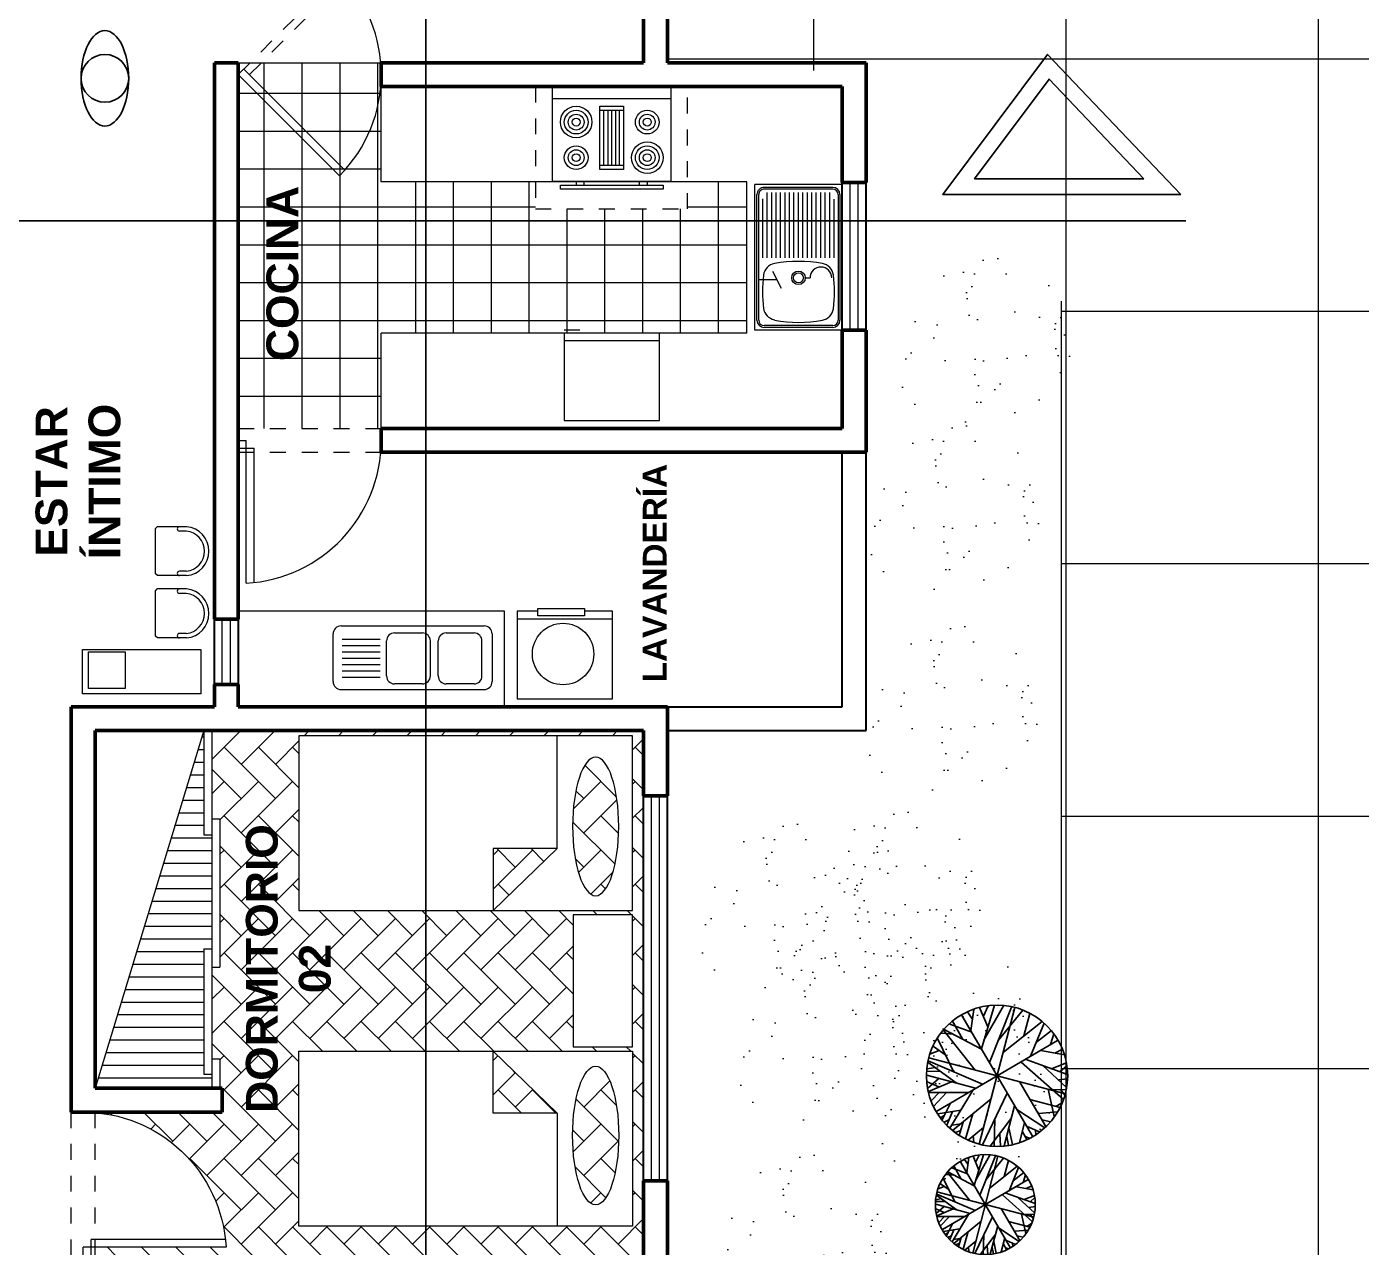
# Model space of a CAD drawing. Header units: millimetres. Extents: x 287 to 445, y 520 to 576.
# Drawn here: x 294.71 to 303.11, y 531.26 to 538.94 of the extents above; entities that cross this region are included whole.
import ezdxf

# ---------------------------------------------------------------- set-up
doc = ezdxf.new("R2010")
doc.units = ezdxf.units.MM
doc.header["$LTSCALE"] = 0.015
doc.linetypes.add('DASHED2', pattern=[9.525, 6.35, -3.175])
doc.layers.add('01 Corte', color=10, linetype='Continuous')
doc.layers.add('puntos alameda', color=94, linetype='Continuous')
for name, color, linetype, lineweight in [('Muebles', 11, 'Continuous', 20), ('Muros', 41, 'Continuous', 60), ('Muros Bajos', 20, 'Continuous', 30), ('pasto', 56, 'Continuous', 5), ('PISOS', 7, 'Continuous', 18), ('Proyecciones', 46, 'Continuous', 0), ('Puertas', 31, 'Continuous', 20), ('Texto', 133, 'Continuous', 20), ('Texturas', 38, 'Continuous', 0), ('Ventanas', 130, 'Continuous', 20)]:
    doc.layers.add(name, color=color, linetype=linetype, lineweight=lineweight)

# ---------------------------------------------------------------- blocks, each defined once
blk = doc.blocks.new('Tree - deciduous plan')
for p, q in [((-22.0458, 42.0753), (-16.5881, 57.6486)), ((-12.5388, 54.9406), (-7.9613, 59.4546)), ((-12.3627, 32.1443), (-12.5388, 58.7776)), ((-5.3205, 59.6806), (16.5105, 16.7963)), ((2.426, 54.9406), (-1.4472, 59.9056)), ((0, 59.9996), (0, -60)), ((0.4894, 48.6208), (3.6584, 59.6806)), ((18.2711, 35.5298), (5.419, 59.6806)), ((9.8203, 51.5549), (12.8133, 58.5516)), ((19.6795, 19.5047), (16.3344, 57.6486)), ((-37.0107, 47.0408), (-35.25, 35.5298)), ((-32.6092, 50.4264), (-23.2782, 23.5674)), ((-31.2008, 51.1035), (-0.2149, 20.1818)), ((-26.4472, 46.5894), (-26.2712, 53.8116)), ((-21.1656, 55.8436), (-0.0388, 45.0094)), ((17.0387, 51.1035), (23.2006, 55.1666)), ((17.7429, 43.6552), (25.4894, 54.2636)), ((31.6513, 50.8778), (30.2429, 30.5643)), ((31.1232, 42.5267), (35.8767, 48.1693)), ((-45.8134, 38.2383), (-40.5318, 33.0471)), ((-43.8768, 36.4326), (-44.405, 40.2696)), ((42, 42), (-42, -42)), ((42, -42), (-42, 42)), ((-40.1797, 44.558), (-36.4825, 43.2038)), ((36.2288, 25.1474), (48.9049, 35.0784)), ((37.1091, 37.1098), (46.6161, 37.5612)), ((-54.7923, 24.4702), (-47.75, 21.0847)), ((-53.2078, 27.4044), (-40.1797, 20.859)), ((-49.8627, 32.8214), (-32.7853, 32.8214)), ((54.3626, 25.3731), (20.9119, 0.3198)), ((23.3767, 23.3417), (53.3063, 27.4044)), ((-59.7219, 2.8025), (-12.0106, 12.0565)), ((-32.2571, 20.6333), (-59.1937, 9.348)), ((-58.6656, 12.7336), (-35.9543, 7.5424)), ((-57.081, 17.9248), (-47.0458, 14.7649)), ((-56.0247, 20.859), (-20.8134, 20.859)), ((38.5175, 13.4107), (58.2359, 13.6364)), ((-54.6162, -24.7335), (-20.2853, 0.0941)), ((29.3626, -6.6771), (59.4682, 7.091)), ((-60, 0), (60, 0)), ((-59.7219, -4.8714), (-54.2641, -6.6771)), ((-45.2853, -0.1316), (-59.0177, -10.0627)), ((-10.074, -10.0627), (-2.5036, -59.7178)), ((9.2922, -9.1598), (59.6443, -2.8401)), ((26.3697, -18.4138), (58.9401, -9.8369)), ((-58.4895, -12.3197), (-36.4825, -11.6426)), ((-57.081, -18.4138), (-45.2853, -17.9624)), ((-52.6797, -18.188), (-55.4966, -22.0251)), ((-53.2078, -27.442), (-16.7641, -16.6081)), ((-47.2219, -19.3166), (-50.2148, -26.3135)), ((-35.9543, -22.4765), (-44.0529, -40.5329)), ((-19.9331, -20.2194), (-28.5599, -52.721)), ((-14.8275, -15.0282), (-14.6515, -57.6865)), ((-0.0388, -19.0909), (25.8415, -53.8495)), ((18.6232, -18.6394), (26.7218, -53.3981)), ((18.7992, -18.6394), (57.3556, -17.2853)), ((38.1654, -18.188), (52.426, -29.0219)), ((45.9119, -24.0564), (55.595, -22.2508)), ((-38.9472, -29.0219), (-51.4472, -30.6018)), ((-46.5177, -30.1504), (-49.5106, -33.536)), ((-32.4331, -32.4075), (-48.1021, -35.5674)), ((-14.6515, -32.1818), (-3.912, -59.4922)), ((30.419, -30.1504), (32.3556, -50.0125)), ((31.4753, -31.279), (49.6091, -33.3103)), ((41.5105, -32.6332), (46.088, -38.0501)), ((-43.7008, -34.6645), (-46.6937, -37.373)), ((-24.6867, -37.8244), (-38.7712, -45.7241)), ((-26.2712, -43.9185), (-34.7219, -48.6583)), ((-14.6515, -36.2445), (-27.6797, -52.9467)), ((-6.2008, -36.2445), (17.919, -57.0094)), ((22.8485, -36.4702), (35.3485, -48.4326)), ((24.7852, -44.8213), (23.0246, -54.978)), ((-14.6515, -47.3041), (-25.0388, -54.3009)), ((-21.5177, -45.4984), (-19.9331, -56.1065)), ((-8.4895, -47.5298), (-11.4825, -58.5893)), ((-6.3768, -52.721), (-9.3698, -58.815)), ((8.4119, -53.1724), (3.8344, -59.4922)), ((5.9471, -46.6269), (10.5246, -58.5893))]:
    blk.add_line(p, q)
blk.add_circle((0, 0), 60)
blk = doc.blocks.new('lavaplatos')
at = {"layer": 'Muebles'}
for p, q in [((423.1528, 544.4127), (423.7028, 544.4127)), ((423.1528, 543.4951), (423.1528, 544.4127)), ((423.2117, 544.3942), (423.6439, 544.3942)), ((423.2117, 544.383), (423.6439, 544.383)), ((423.4278, 544.383), (423.4608, 544.383)), ((423.7028, 544.4127), (423.7028, 543.4951)), ((423.1668, 543.5585), (423.1668, 544.3493)), ((423.178, 543.5585), (423.178, 544.3493)), ((423.6775, 544.3493), (423.6775, 543.5585)), ((423.6888, 544.3493), (423.6888, 543.5585)), ((423.7028, 544.3414), (423.7028, 543.6414)), ((423.7028, 544.3414), (423.7028, 543.6414)), ((423.7028, 544.3414), (423.7028, 543.6414)), ((423.5918, 544.041), (423.5368, 544.1466)), ((423.1528, 544.1102), (423.1528, 544.0552)), ((423.3851, 544.0827), (423.3545, 544.0827)), ((423.6783, 544.0938), (423.5643, 544.0938)), ((423.2033, 543.9564), (423.2033, 543.5882)), ((423.2314, 543.9564), (423.2314, 543.5456)), ((423.2594, 543.9564), (423.2594, 543.5456)), ((423.2875, 543.9564), (423.2875, 543.5456)), ((423.3155, 543.9564), (423.3155, 543.5456)), ((423.3436, 543.9564), (423.3436, 543.5456)), ((423.3717, 543.9564), (423.3717, 543.5456)), ((423.3997, 543.9564), (423.3997, 543.5456)), ((423.4278, 543.9564), (423.4278, 543.5456)), ((423.4559, 543.9564), (423.4559, 543.5456)), ((423.4839, 543.9564), (423.4839, 543.5456)), ((423.512, 543.9564), (423.512, 543.5456)), ((423.54, 543.9564), (423.54, 543.5456)), ((423.5681, 543.9564), (423.5681, 543.5456)), ((423.5962, 543.9564), (423.5962, 543.5456)), ((423.6242, 543.9564), (423.6242, 543.5456)), ((423.6523, 543.9564), (423.6523, 543.5859)), ((423.1528, 543.4951), (423.7028, 543.4951)), ((423.2117, 543.5249), (423.6439, 543.5249)), ((423.2117, 543.5136), (423.6439, 543.5136))]:
    blk.add_line(p, q, dxfattribs=at)
for radius in [0.0427, 0.0427, 0.0309]:
    blk.add_circle((423.4278, 544.0827), radius, dxfattribs=at)
for centre, radius, start, end in [((423.2117, 544.3493), 0.0449, 90, 180), ((423.2117, 544.3493), 0.0337, 90, 180), ((423.6439, 544.3493), 0.0449, 0, 90), ((423.6439, 544.3493), 0.0337, 0, 90), ((423.2913, 544.2662), 0.0842, 100.38124, 172.77), ((423.4278, 543.5209), 0.8418, 79.61876, 100.38124), ((423.5643, 544.2634), 0.0842, 7.23, 79.61876), ((424.0429, 544.1708), 0.8418, 172.77, 187.23), ((422.8127, 544.1708), 0.8418, 352.77, 7.23), ((423.2913, 544.0755), 0.0842, 187.23, 259.61876), ((423.2865, 544.0832), 0.0681, 180.46162, 359.53838), ((423.5643, 544.0755), 0.0842, 280.38124, 352.77), ((423.4278, 544.8207), 0.8418, 259.61876, 280.38124), ((423.2117, 543.5585), 0.0449, 180, 270), ((423.2117, 543.5585), 0.0337, 180, 270), ((423.6439, 543.5585), 0.0337, 270, 0), ((423.6439, 543.5585), 0.0449, 270, 0)]:
    blk.add_arc(centre, radius, start, end, dxfattribs=at)
blk = doc.blocks.new('cocina')
at = {"layer": 'Muebles'}
for p, q in [((421.5939, 544.6451), (421.5939, 545.2414)), ((421.5939, 545.2414), (422.3393, 545.2414)), ((422.3393, 545.2414), (422.3393, 544.6451)), ((421.5939, 545.1669), (422.3393, 545.1669)), ((421.8921, 544.7197), (421.8921, 545.1172)), ((421.8921, 545.1172), (422.0411, 545.1172)), ((421.8921, 545.0923), (422.0411, 545.0923)), ((421.9169, 544.7445), (421.9169, 545.0923)), ((421.9418, 545.0923), (421.9418, 544.7445)), ((421.9666, 544.7445), (421.9666, 545.0923)), ((421.9914, 545.0923), (421.9914, 544.7445)), ((422.0163, 544.7445), (422.0163, 545.0923)), ((422.0411, 545.1172), (422.0411, 544.7197)), ((422.0411, 544.7445), (421.8921, 544.7445)), ((422.0411, 544.7197), (421.8921, 544.7197)), ((422.3393, 544.6451), (421.5939, 544.6451)), ((421.743, 544.6451), (421.743, 544.6203)), ((421.7927, 544.6203), (421.7927, 544.6451)), ((422.1405, 544.6203), (422.1405, 544.6451)), ((422.1902, 544.6451), (422.1902, 544.6203)), ((421.6436, 544.5954), (421.6436, 544.6203)), ((421.6436, 544.6203), (422.2896, 544.6203)), ((422.2896, 544.5954), (421.6436, 544.5954)), ((422.2896, 544.6203), (422.2896, 544.5954))]:
    blk.add_line(p, q, dxfattribs=at)
for centre, radius in [((421.743, 545.0178), 0.0994), ((421.743, 545.0178), 0.0745), ((421.743, 545.0178), 0.0497), ((422.1902, 545.0178), 0.0745), ((422.1902, 545.0178), 0.0497), ((421.743, 545.0178), 0.0248), ((422.1902, 545.0178), 0.0248), ((422.1902, 544.7942), 0.0994), ((421.743, 544.7942), 0.0745), ((421.743, 544.7942), 0.0497), ((421.743, 544.7942), 0.0248), ((422.1902, 544.7942), 0.0745), ((422.1902, 544.7942), 0.0497), ((422.1902, 544.7942), 0.0248)]:
    blk.add_circle(centre, radius, dxfattribs=at)
blk = doc.blocks.new('refrigeradora')
at = {"layer": 'Muebles'}
for p, q in [((420.1099, 549.8808), (420.1099, 550.4808)), ((420.1599, 550.4808), (420.7099, 550.4808)), ((420.1599, 549.8808), (420.1599, 550.4808)), ((420.6599, 550.4808), (420.6599, 549.8808)), ((420.7099, 550.4808), (420.7099, 549.8808)), ((420.7299, 549.8808), (420.7299, 549.9808)), ((420.7099, 549.8808), (420.1599, 549.8808))]:
    blk.add_line(p, q, dxfattribs=at)
blk = doc.blocks.new('p04')
at = {"layer": 'Proyecciones', "linetype": 'DASHED2'}
for p, q in [((451.0947, 543.0787), (451.9947, 543.0787)), ((451.0947, 542.9287), (451.9947, 542.9287))]:
    blk.add_line(p, q, dxfattribs=at)
at = {"layer": 'Puertas'}
for p, q in [((451.1447, 543.9023), (451.1447, 543.0037)), ((451.1947, 543.8981), (451.1947, 543.0537)), ((451.0947, 543.0537), (451.1947, 543.0537)), ((451.0947, 543.0037), (451.1447, 543.0037))]:
    blk.add_line(p, q, dxfattribs=at)
blk.add_arc((451.0947, 543.0037), 0.9, 0, 86.81526, dxfattribs=at)
blk = doc.blocks.new('cama 001')
at = {"layer": 'Muebles'}
for p, q in [((404.3941, 530.8017), (404.3941, 528.7017)), ((405.4941, 530.8017), (404.3941, 530.8017)), ((405.4941, 528.7017), (405.4941, 530.8017)), ((404.3941, 529.579), (404.7839, 529.1758)), ((404.7839, 529.579), (404.3941, 529.579)), ((404.7839, 529.1758), (404.7839, 529.579)), ((404.7839, 529.1758), (405.4941, 529.1758)), ((404.3941, 528.7017), (405.4941, 528.7017))]:
    blk.add_line(p, q, dxfattribs=at)
at = {"layer": 'Muebles', "extrusion": (0, 0, -1)}
blk.add_ellipse((404.9238, 528.9339), major_axis=(0.4359, 0), ratio=0.332956, dxfattribs=at)
blk = doc.blocks.new('persona')
blk.add_circle((422.8949, 544.3598), 0.15)
blk.add_ellipse((422.8949, 544.3598), major_axis=(0.3, 0), ratio=0.5)
blk = doc.blocks.new('sila')
at = {"layer": 'Muebles'}
for p, q in [((422.0537, 545.4777), (421.9238, 545.3478)), ((422.0726, 545.457), (422.0418, 545.4262)), ((421.9238, 545.332), (421.9238, 545.3478)), ((422.1258, 545.1301), (421.9238, 545.332)), ((422.2715, 545.2599), (422.1416, 545.1301)), ((422.2508, 545.2788), (422.22, 545.248)), ((422.1416, 545.1301), (422.1258, 545.1301))]:
    blk.add_line(p, q, dxfattribs=at)
for centre, radius, start, end in [((422.1531, 545.3593), 0.1546, 319.97911, 130.02089), ((422.1531, 545.3593), 0.1266, 320.50269, 129.49731), ((422.0319, 545.4361), 0.014, 135, 315), ((422.2299, 545.2381), 0.014, 135, 315)]:
    blk.add_arc(centre, radius, start, end, dxfattribs=at)
blk = doc.blocks.new('lavadora')
at = {"layer": 'Muebles'}
for p, q in [((405.2823, 529.1624), (405.2823, 528.5624)), ((405.3323, 529.1624), (405.3323, 528.5624)), ((405.8823, 529.1624), (405.3323, 529.1624)), ((405.8323, 528.5624), (405.8323, 529.1624)), ((405.8823, 529.0317), (405.8823, 529.1624)), ((405.8823, 528.5624), (405.8823, 528.7391)), ((405.3323, 528.5624), (405.8823, 528.5624))]:
    blk.add_line(p, q, dxfattribs=at)
blk.add_lwpolyline([(405.8542, 529.0317), (405.9004, 529.0317), (405.9004, 528.7391), (405.8542, 528.7391)], close=True, dxfattribs=at)
blk.add_circle((405.6135, 528.8729), 0.1934, dxfattribs=at)
blk = doc.blocks.new('lavanderia')
at = {"layer": 'Muebles'}
for p, q in [((417.4758, 540.4579), (417.4758, 539.558)), ((417.5258, 540.5079), (417.8258, 540.5079)), ((417.5516, 540.2112), (417.5516, 540.4512)), ((417.5916, 540.2112), (417.5916, 540.4512)), ((417.6316, 540.2112), (417.6316, 540.4512)), ((417.6316, 540.2112), (417.6316, 540.4512)), ((417.6716, 540.2112), (417.6716, 540.4512)), ((417.7116, 540.2112), (417.7116, 540.4512)), ((417.7516, 540.2112), (417.7516, 540.4512)), ((417.7516, 540.2112), (417.7516, 540.4512)), ((417.7916, 540.2112), (417.7916, 540.4512)), ((417.8758, 540.4579), (417.8758, 539.558)), ((417.5116, 539.9462), (417.5116, 540.1212)), ((417.5616, 540.1712), (417.7816, 540.1712)), ((417.8316, 540.1212), (417.8316, 539.9462)), ((417.5616, 539.8962), (417.7816, 539.8962)), ((417.5616, 539.8462), (417.7816, 539.8462)), ((417.5116, 539.6212), (417.5116, 539.7962)), ((417.8316, 539.7962), (417.8316, 539.6212)), ((417.5616, 539.5712), (417.7816, 539.5712)), ((417.8258, 539.508), (417.5258, 539.508))]:
    blk.add_line(p, q, dxfattribs=at)
for centre, start, end in [((417.5258, 540.4579), 90, 180), ((417.8258, 540.4579), 360, 90), ((417.5616, 540.1212), 90, 180), ((417.7816, 540.1212), 360, 90), ((417.5616, 539.9462), 180, 270), ((417.7816, 539.9462), 270, 360), ((417.5616, 539.7962), 90, 180), ((417.7816, 539.7962), 0, 90), ((417.5616, 539.6212), 180, 270), ((417.7816, 539.6212), 270, 0), ((417.5258, 539.558), 180, 270), ((417.8258, 539.558), 270, 360)]:
    blk.add_arc(centre, 0.05, start, end, dxfattribs=at)

msp = doc.modelspace()

# ---------------------------------------------------------------- hatches: boundary and pattern name
at = {"layer": 'Muebles'}
h = msp.add_hatch(dxfattribs=at)
h.set_pattern_fill('LINE', color=256, scale=0.025, angle=180, style=0)
h.set_pattern_definition([(180, (827.2228, 129.421315), (-1e-17, -0.079375), [])])
h.paths.add_polyline_path([(295.1398, 532.2625), (295.8743, 532.2625), (295.8743, 532.3511), (295.8243, 532.3511), (295.8243, 533.1397), (295.8743, 533.1397), (295.8743, 533.857), (295.8243, 533.857), (295.8243, 534.5125)])
at = {"layer": 'pasto', "ltscale": 0.3}
h = msp.add_hatch(dxfattribs=at)
h.set_pattern_fill('AR-SAND', color=256, scale=0.008, angle=90, style=0)
h.set_pattern_definition([(127.5, (520.5902, 552.84314), (-0.3915306, -0.01280025), [0, -0.308864, 0, -0.34544, 0, -0.3302]), (97.5, (520.5902, 552.84314), (-0.5734601, 0.3596186), [0, -0.166624, 0, -0.278384, 0, -0.10668]), (57.5, (520.5902, 552.5932), (-0.00114975, 0.6327939), [0, -0.1016, 0, -0.36576, 0, -0.47752]), (47.5, (520.5902, 552.5932), (-0.1783435, 0.6108452), [0, -0.0508, 0, -0.239776, 0, -0.27432])])
edge = h.paths.add_edge_path()
edge.add_arc((300.7357, 536.9072), 0.5882, 90, 450)
h = msp.add_hatch(dxfattribs=at)
h.set_pattern_fill('AR-SAND', color=256, scale=0.008, angle=90, style=0)
h.set_pattern_definition([(127.5, (520.39464, 551.79054), (-0.3915306, -0.01280025), [0, -0.308864, 0, -0.34544, 0, -0.3302]), (97.5, (520.39464, 551.79054), (-0.5734601, 0.3596186), [0, -0.166624, 0, -0.278384, 0, -0.10668]), (57.5, (520.39464, 551.5406), (-0.00114975, 0.6327939), [0, -0.1016, 0, -0.36576, 0, -0.47752]), (47.5, (520.39464, 551.5406), (-0.1783435, 0.6108452), [0, -0.0508, 0, -0.239776, 0, -0.27432])])
edge = h.paths.add_edge_path()
edge.add_arc((300.5402, 535.8546), 0.5882, 90, 450)
h = msp.add_hatch(dxfattribs=at)
h.set_pattern_fill('AR-SAND', color=256, scale=0.008, angle=90, style=0)
h.set_pattern_definition([(127.5, (520.38396, 550.52845), (-0.3915306, -0.01280025), [0, -0.308864, 0, -0.34544, 0, -0.3302]), (97.5, (520.38396, 550.52845), (-0.5734601, 0.3596186), [0, -0.166624, 0, -0.278384, 0, -0.10668]), (57.5, (520.38396, 550.27852), (-0.00114975, 0.6327939), [0, -0.1016, 0, -0.36576, 0, -0.47752]), (47.5, (520.38396, 550.2785), (-0.1783435, 0.6108452), [0, -0.0508, 0, -0.239776, 0, -0.27432])])
edge = h.paths.add_edge_path()
edge.add_arc((300.5295, 534.5926), 0.5882, 90, 450)
h = msp.add_hatch(dxfattribs=at)
h.set_pattern_fill('AR-SAND', color=256, scale=0.008, angle=90, style=0)
h.set_pattern_definition([(127.5, (520.02706, 549.36027), (-0.3915306, -0.01280025), [0, -0.308864, 0, -0.34544, 0, -0.3302]), (97.5, (520.02706, 549.36027), (-0.5734601, 0.3596186), [0, -0.166624, 0, -0.278384, 0, -0.10668]), (57.5, (520.02706, 549.11033), (-0.00114975, 0.6327939), [0, -0.1016, 0, -0.36576, 0, -0.47752]), (47.5, (520.02706, 549.11033), (-0.1783435, 0.6108452), [0, -0.0508, 0, -0.239776, 0, -0.27432])])
edge = h.paths.add_edge_path()
edge.add_arc((300.1726, 533.4244), 0.5882, 90, 450)
h = msp.add_hatch(dxfattribs=at)
h.set_pattern_fill('AR-SAND', color=256, scale=0.008, angle=90, style=0)
h.set_pattern_definition([(127.5, (519.33068, 549.28546), (-0.3915306, -0.01280025), [0, -0.308864, 0, -0.34544, 0, -0.3302]), (97.5, (519.3307, 549.28546), (-0.5734601, 0.3596186), [0, -0.166624, 0, -0.278384, 0, -0.10668]), (57.5, (519.33068, 549.03553), (-0.00114975, 0.6327939), [0, -0.1016, 0, -0.36576, 0, -0.47752]), (47.5, (519.3307, 549.0355), (-0.1783435, 0.6108452), [0, -0.0508, 0, -0.239776, 0, -0.27432])])
edge = h.paths.add_edge_path()
edge.add_arc((299.4762, 533.3496), 0.5882, 90, 450)
h = msp.add_hatch(dxfattribs=at)
h.set_pattern_fill('AR-SAND', color=256, scale=0.008, angle=90, style=0)
h.set_pattern_definition([(127.5, (519.9004, 549.11673), (-0.3915306, -0.01280025), [0, -0.308864, 0, -0.34544, 0, -0.3302]), (97.5, (519.9004, 549.11673), (-0.5734601, 0.3596186), [0, -0.166624, 0, -0.278384, 0, -0.10668]), (57.5, (519.9004, 548.8668), (-0.00114975, 0.6327939), [0, -0.1016, 0, -0.36576, 0, -0.47752]), (47.5, (519.9004, 548.8668), (-0.1783435, 0.6108452), [0, -0.0508, 0, -0.239776, 0, -0.27432])])
edge = h.paths.add_edge_path()
edge.add_arc((300.0459, 533.1808), 0.5882, 90, 450)
h = msp.add_hatch(dxfattribs=at)
h.set_pattern_fill('AR-SAND', color=256, scale=0.008, angle=90, style=0)
h.set_pattern_definition([(127.5, (520.3317, 548.55822), (-0.3915306, -0.01280025), [0, -0.308864, 0, -0.34544, 0, -0.3302]), (97.5, (520.3317, 548.5582), (-0.5734601, 0.3596186), [0, -0.166624, 0, -0.278384, 0, -0.10668]), (57.5, (520.3317, 548.30828), (-0.00114975, 0.6327939), [0, -0.1016, 0, -0.36576, 0, -0.47752]), (47.5, (520.3317, 548.3083), (-0.1783435, 0.6108452), [0, -0.0508, 0, -0.239776, 0, -0.27432])])
edge = h.paths.add_edge_path()
edge.add_arc((300.4772, 532.6223), 0.5882, 90, 450)
h = msp.add_hatch(dxfattribs=at)
h.set_pattern_fill('AR-SAND', color=256, scale=0.008, angle=90, style=0)
h.set_pattern_definition([(127.5, (519.57145, 548.45218), (-0.3915306, -0.01280025), [0, -0.308864, 0, -0.34544, 0, -0.3302]), (97.5, (519.57145, 548.4522), (-0.5734601, 0.3596186), [0, -0.166624, 0, -0.278384, 0, -0.10668]), (57.5, (519.57145, 548.20225), (-0.00114975, 0.6327939), [0, -0.1016, 0, -0.36576, 0, -0.47752]), (47.5, (519.57145, 548.20225), (-0.1783435, 0.6108452), [0, -0.0508, 0, -0.239776, 0, -0.27432])])
edge = h.paths.add_edge_path()
edge.add_arc((299.717, 532.5163), 0.5882, 90, 450)
h = msp.add_hatch(dxfattribs=at)
h.set_pattern_fill('AR-SAND', color=256, scale=0.008, angle=90, style=0)
h.set_pattern_definition([(127.5, (520.46275, 548.08462), (-0.3915306, -0.01280025), [0, -0.308864, 0, -0.34544, 0, -0.3302]), (97.5, (520.46275, 548.0846), (-0.5734601, 0.3596186), [0, -0.166624, 0, -0.278384, 0, -0.10668]), (57.5, (520.46275, 547.8347), (-0.00114975, 0.6327939), [0, -0.1016, 0, -0.36576, 0, -0.47752]), (47.5, (520.46275, 547.8347), (-0.1783435, 0.6108452), [0, -0.0508, 0, -0.239776, 0, -0.27432])])
edge = h.paths.add_edge_path()
edge.add_arc((300.6083, 532.1487), 0.5882, 90, 450)
h = msp.add_hatch(dxfattribs=at)
h.set_pattern_fill('AR-SAND', color=256, scale=0.008, angle=90, style=0)
h.set_pattern_definition([(127.5, (519.4361, 547.20338), (-0.3915306, -0.01280025), [0, -0.308864, 0, -0.34544, 0, -0.3302]), (97.5, (519.4361, 547.2034), (-0.5734601, 0.3596186), [0, -0.166624, 0, -0.278384, 0, -0.10668]), (57.5, (519.4361, 546.95345), (-0.00114975, 0.6327939), [0, -0.1016, 0, -0.36576, 0, -0.47752]), (47.5, (519.4361, 546.95345), (-0.1783435, 0.6108452), [0, -0.0508, 0, -0.239776, 0, -0.27432])])
edge = h.paths.add_edge_path()
edge.add_arc((299.5816, 531.2675), 0.5882, 90, 450)
at = {"layer": 'PISOS'}
h = msp.add_hatch(dxfattribs=at)
h.set_pattern_fill('NET', color=256, scale=0.5, angle=90, style=0)
h.set_pattern_definition([(270, (860.0486, 883.2239), (-1.5875, 1e-16), []), (180, (860.0486, 883.2239), (0, 1.5875), [])])
h.paths.add_polyline_path([(301.2187, 530.638), (301.2187, 537.2128, -0.022651), (301.235, 537.572, 0.441003), (300.2391, 538.6625), (299.9898, 538.6625), (299.8398, 538.6625), (298.7398, 538.6625), (298.7398, 539.0471), (298.7398, 541.7378), (299.6158, 541.7378, 0.632615), (302.6761, 540.287, -0.173054), (305.1898, 541.1839), (305.1898, 539.1839, 0.414214), (303.2187, 537.2128), (303.2187, 530.4896)])
at = {"layer": 'Texturas'}
h = msp.add_hatch(dxfattribs=at)
h.set_pattern_fill('NET,_O', color=256, scale=0.075, angle=90)
h.set_pattern_definition([(90, (827.2228, 129.42132), (-0.238125, 1e-17), []), (180, (827.2228, 129.42132), (-3e-17, -0.238125), [])])
h.paths.add_polyline_path([(296.9398, 537.9625), (296.9398, 538.5625), (296.9398, 538.7125), (296.0398, 538.7125), (296.0398, 536.4125), (296.9398, 536.4125), (296.9398, 537.0125), (299.2398, 537.0125), (299.2398, 537.9625), (298.8667, 537.9625), (298.8667, 537.7926), (297.9097, 537.7926), (297.9097, 537.9625)])
h.paths.add_polyline_path([(296.1925, 536.8181), (296.1925, 537.9558), (296.4493, 537.9558), (296.4493, 536.8181)], flags=24)
h = msp.add_hatch(dxfattribs=at)
h.set_pattern_fill('AR-HBONE', color=256, scale=0.0015, angle=90, style=0)
h.set_pattern_definition([(225, (827.2228, 957.05423), (-0.215526147, -8e-18), [0.4572, -0.1524]), (135, (827.11504, 956.94647), (-0.215526147, -8e-18), [0.4572, -0.1524])])
h.paths.add_polyline_path([(295.1398, 531.2125), (295.1398, 531.2625), (295.9635, 531.2625, 0.374059), (295.1398, 532.1094), (295.1398, 532.1125), (295.9398, 532.1125), (295.9398, 532.2625), (295.9243, 532.2625), (295.9243, 532.4478), (295.8743, 532.4478), (295.8743, 533.0241), (295.9243, 533.0241), (295.9243, 533.958), (295.8743, 533.958), (295.8743, 534.5125), (298.5898, 534.5125), (298.5898, 534.1011), (298.5898, 531.6811), (298.5898, 531.2125)])
h.paths.add_polyline_path([(298.5211, 533.3799), (298.5211, 534.4799), (296.4211, 534.4799), (296.4211, 533.3799)], flags=16)
h.paths.add_polyline_path([(296.4211, 532.495), (296.4211, 531.395), (298.5211, 531.395), (298.5211, 532.495)], flags=16)
h.paths.add_polyline_path([(297.6438, 533.3799), (298.047, 533.7697), (297.6438, 533.7697)], flags=0)
h.paths.add_polyline_path([(297.6438, 532.495), (297.6438, 532.1053), (298.047, 532.1053)], flags=16)
h.paths.add_polyline_path([(298.1482, 532.5238), (298.5205, 532.5238), (298.5205, 533.353), (298.1482, 533.353)], flags=16)
edge = h.paths.add_edge_path(flags=0)
edge.add_ellipse((298.2889, 533.9096), major_axis=(0, -0.4359), ratio=0.332956, start_angle=0, end_angle=360, ccw=False)
edge = h.paths.add_edge_path(flags=0)
edge.add_ellipse((298.2889, 531.9654), major_axis=(0, 0.4359), ratio=0.332956, start_angle=0, end_angle=360)
h.paths.add_polyline_path([(296.0633, 533.933), (296.0633, 532.0984), (296.621, 532.0984), (296.621, 533.933)], flags=24)

# ---------------------------------------------------------------- linework, layer by layer
at = {"layer": '01 Corte'}
for p, q in [((297.2195, 563.5755), (297.2195, 522.6805)), ((302.0028, 537.718), (288.7151, 537.718))]:
    msp.add_line(p, q, dxfattribs=at)
msp.add_lwpolyline([(301.9704, 537.8828), (300.4733, 537.8828), (301.132, 538.7647), (301.9704, 537.8828)], dxfattribs=at)
msp.add_lwpolyline([(301.7374, 537.9828), (300.6728, 537.9828), (301.1412, 538.6099)], close=True, dxfattribs=at)
at = {"layer": 'Muebles'}
for p, q in [((296.9398, 537.9625), (296.9398, 538.5625)), ((299.2398, 537.9625), (296.9398, 537.9625)), ((299.2398, 537.0125), (299.2398, 537.9625)), ((299.2398, 537.0125), (296.9398, 537.0125)), ((296.9398, 536.4125), (296.9398, 537.0125)), ((297.7157, 535.2625), (296.0398, 535.2625)), ((297.7157, 534.6625), (297.7157, 535.2625)), ((295.8243, 534.5125), (295.1398, 532.2625)), ((295.8243, 534.5125), (295.8243, 533.857)), ((295.8743, 534.5125), (295.8743, 532.2625)), ((295.8743, 533.958), (295.9243, 533.958)), ((295.9243, 533.958), (295.9243, 533.0241)), ((295.8243, 533.857), (295.8743, 533.857)), ((295.8243, 533.1397), (295.8243, 532.3511)), ((295.8243, 533.1397), (295.8743, 533.1397)), ((295.8743, 533.0241), (295.9243, 533.0241)), ((295.8743, 532.4478), (295.9243, 532.4478)), ((295.9243, 532.4478), (295.9243, 532.2625)), ((295.8243, 532.3511), (295.8743, 532.3511))]:
    msp.add_line(p, q, dxfattribs=at)
for points in [[(295.06, 534.7439), (295.06, 535.022), (295.8044, 535.022), (295.8044, 534.7439)], [(295.0987, 534.7777), (295.0987, 535.0081), (295.3291, 535.0081), (295.3291, 534.7777)], [(298.5205, 532.5238), (298.5205, 533.353), (298.1482, 533.353), (298.1482, 532.5238)]]:
    msp.add_lwpolyline(points, close=True, dxfattribs=at)
at = {"layer": 'Muros'}
for p, q in [((298.5898, 538.7125), (298.5898, 539.0971)), ((298.7398, 538.7125), (298.7398, 539.0971)), ((296.0398, 538.7125), (295.8898, 538.7125)), ((295.8898, 535.2138), (295.8898, 538.7125)), ((296.0398, 535.2138), (296.0398, 538.7125)), ((296.9398, 538.5625), (296.9398, 538.7125)), ((298.5898, 538.7125), (296.9398, 538.7125)), ((299.8398, 538.7125), (298.7398, 538.7125)), ((299.9898, 538.7125), (299.8398, 538.7125)), ((299.9898, 538.5625), (299.9898, 538.7125)), ((299.8398, 538.5625), (296.9398, 538.5625)), ((299.8398, 538.4125), (299.8398, 538.5625)), ((299.9898, 538.4125), (299.9898, 538.5625)), ((299.8398, 537.9581), (299.8398, 538.4125)), ((299.9898, 537.9581), (299.9898, 538.4125)), ((299.9898, 537.9581), (299.8398, 537.9581)), ((299.8398, 536.4125), (299.8398, 537.0305)), ((299.9898, 537.0305), (299.8398, 537.0305)), ((299.9898, 536.2625), (299.9898, 537.0305)), ((299.8398, 536.4125), (296.9398, 536.4125)), ((296.9398, 536.2625), (296.9398, 536.4125)), ((299.9898, 536.2625), (296.9398, 536.2625)), ((295.8898, 535.2138), (296.0398, 535.2138)), ((295.8898, 534.6625), (295.8898, 534.8019)), ((295.8898, 534.8019), (296.0398, 534.8019)), ((296.0398, 534.6625), (296.0398, 534.8019)), ((294.9898, 532.1125), (294.9898, 534.6625)), ((295.8898, 534.6625), (294.9898, 534.6625)), ((298.7398, 534.6625), (296.0398, 534.6625)), ((298.7398, 534.1011), (298.7398, 534.6625)), ((298.5898, 534.5125), (295.1398, 534.5125)), ((295.1398, 532.2625), (295.1398, 534.5125)), ((298.5898, 534.1011), (298.5898, 534.5125)), ((298.7398, 534.1011), (298.5898, 534.1011)), ((295.1398, 532.2625), (295.9398, 532.2625)), ((295.9398, 532.1125), (295.9398, 532.2625)), ((294.9898, 532.1125), (295.1398, 532.1125)), ((295.1398, 532.1125), (295.9398, 532.1125)), ((298.5898, 531.2125), (298.5898, 531.6811)), ((298.7398, 531.6811), (298.5898, 531.6811)), ((298.7398, 531.2125), (298.7398, 531.6811))]:
    msp.add_line(p, q, dxfattribs=at)
at = {"layer": 'Muros Bajos'}
for p, q in [((299.8398, 537.0294), (299.8398, 537.9581)), ((299.9898, 537.0305), (299.9898, 537.9581)), ((299.8398, 534.6625), (299.8398, 536.2625)), ((299.9898, 534.6625), (299.9898, 536.2625)), ((295.8898, 534.8019), (295.8898, 535.2138)), ((296.0398, 535.2138), (296.0398, 534.8019)), ((298.7398, 534.6625), (299.8398, 534.6625)), ((299.9898, 534.5125), (299.9898, 534.6625)), ((298.7398, 534.5125), (299.8398, 534.5125)), ((299.8398, 534.5125), (299.9898, 534.5125)), ((298.5898, 531.6811), (298.5898, 534.1011)), ((298.7398, 531.6811), (298.7398, 534.1011))]:
    msp.add_line(p, q, dxfattribs=at)
at = {"layer": 'PISOS'}
msp.add_line((301.2187, 537.2128), (301.2187, 523.4061), dxfattribs=at)
at = {"layer": 'Proyecciones', "linetype": 'DASHED2'}
for p, q in [((296.0398, 538.6375), (296.6762, 539.2739)), ((296.1106, 538.6375), (296.7106, 539.2376)), ((296.0398, 536.4125), (296.9398, 536.4125)), ((296.0398, 536.2625), (296.9398, 536.2625))]:
    msp.add_line(p, q, dxfattribs=at)
msp.add_lwpolyline([(297.9097, 538.5625), (297.9097, 537.7926), (298.8667, 537.7926), (298.8667, 538.5625)], dxfattribs=at)
at = {"layer": 'Puertas'}
for p, q in [((296.0752, 538.6728), (296.7106, 538.0374)), ((296.0398, 538.6375), (296.6762, 538.0011)), ((296.0398, 536.3375), (296.0898, 536.3375)), ((296.0898, 535.4389), (296.0898, 536.3375)), ((296.0398, 536.2875), (296.1398, 536.2875)), ((296.1398, 535.4431), (296.1398, 536.2875))]:
    msp.add_line(p, q, dxfattribs=at)
for centre, start, end in [((296.0398, 538.6375), 315, 45), ((296.0398, 536.3375), 273.18474, 0)]:
    msp.add_arc(centre, 0.9, start, end, dxfattribs=at)
at = {"layer": 'Texturas'}
msp.add_line((296.0398, 538.7125), (296.9398, 538.7125), dxfattribs=at)
at = {"layer": 'Ventanas'}
for p, q in [((299.8898, 537.0294), (299.8898, 537.9581)), ((299.9398, 537.0305), (299.9398, 537.9581)), ((295.9398, 534.8019), (295.9398, 535.2138)), ((295.9898, 535.2138), (295.9898, 534.8019)), ((298.6398, 531.6811), (298.6398, 534.1011)), ((298.6898, 531.6811), (298.6898, 534.1011))]:
    msp.add_line(p, q, dxfattribs=at)

# ---------------------------------------------------------------- block references
at = {"rotation": 90}
msp.add_blockref('persona', (839.5607, 115.7192), dxfattribs=at)
at = {"layer": 'Muebles'}
msp.add_blockref('cocina', (-123.5768, -6.6789), dxfattribs=at)
for name, p, rotation in [('lavaplatos', (722.9926, 1081.4421), 180), ('sila', (-388.4333, 448.5206), 314.9999999999963), ('sila', (-388.4333, 448.1291), 314.9999999999963), ('lavadora', (826.9568, 129.3802), 90), ('lavanderia', (837.1449, 117.2943), 90), ('cama 001', (827.2228, 128.9858), 90)]:
    msp.add_blockref(name, p, dxfattribs=dict(at, rotation=rotation))
at = {"layer": 'Muebles', "xscale": -1}
for name, p, rotation in [('refrigeradora', (-251.7909, 116.3026), 270), ('cama 001', (827.2228, 936.8892), 90)]:
    msp.add_blockref(name, p, dxfattribs=dict(at, rotation=rotation))
at = {"layer": 'Puertas', "xscale": -1, "rotation": 270}
msp.add_blockref('p04', (-247.9388, 80.1178), dxfattribs=at)
at = {"layer": 'puntos alameda', "color": 7, "linetype": 'ByBlock', "lineweight": 0}
for p, xscale, yscale, zscale, rotation in [((300.8143, 532.341), -0.007405634628365269, 0.007405634628639746, 0.007405634628594382, 255.3294149667242), ((300.7406, 531.5308), -0.00524074937675885, 0.005240749376980602, 0.00524074937695538, 255.3294149665158)]:
    msp.add_blockref('Tree - deciduous plan', p, dxfattribs=dict(at, xscale=xscale, yscale=yscale, zscale=zscale, rotation=rotation))

# ---------------------------------------------------------------- texts
at = {"layer": 'Texto', "width": 1.072698, "attachment_point": 2, "rotation": 90}
for s, insert, char_height in [('{\\fArial|b1|i0|c0|p34;\\H2x;COCINA}', (296.2175, 537.3869), 0.1), ('{\\fArial|b1|i0|c0|p34;\\H2x;ESTAR ÍNTIMO}', (294.7649, 536.0789), 0.1), ('{\\fArial|b1|i0|c0|p34;LAVANDERÍA}', (298.5855, 535.5027), 0.15), ('{\\fArial|b1|i0|c0|p34;\\H2x;DORMITORIO 02}', (296.0883, 533.0157), 0.1)]:
    msp.add_mtext(s, dxfattribs=dict(at, insert=insert, char_height=char_height))

doc.saveas('drawing.dxf')
